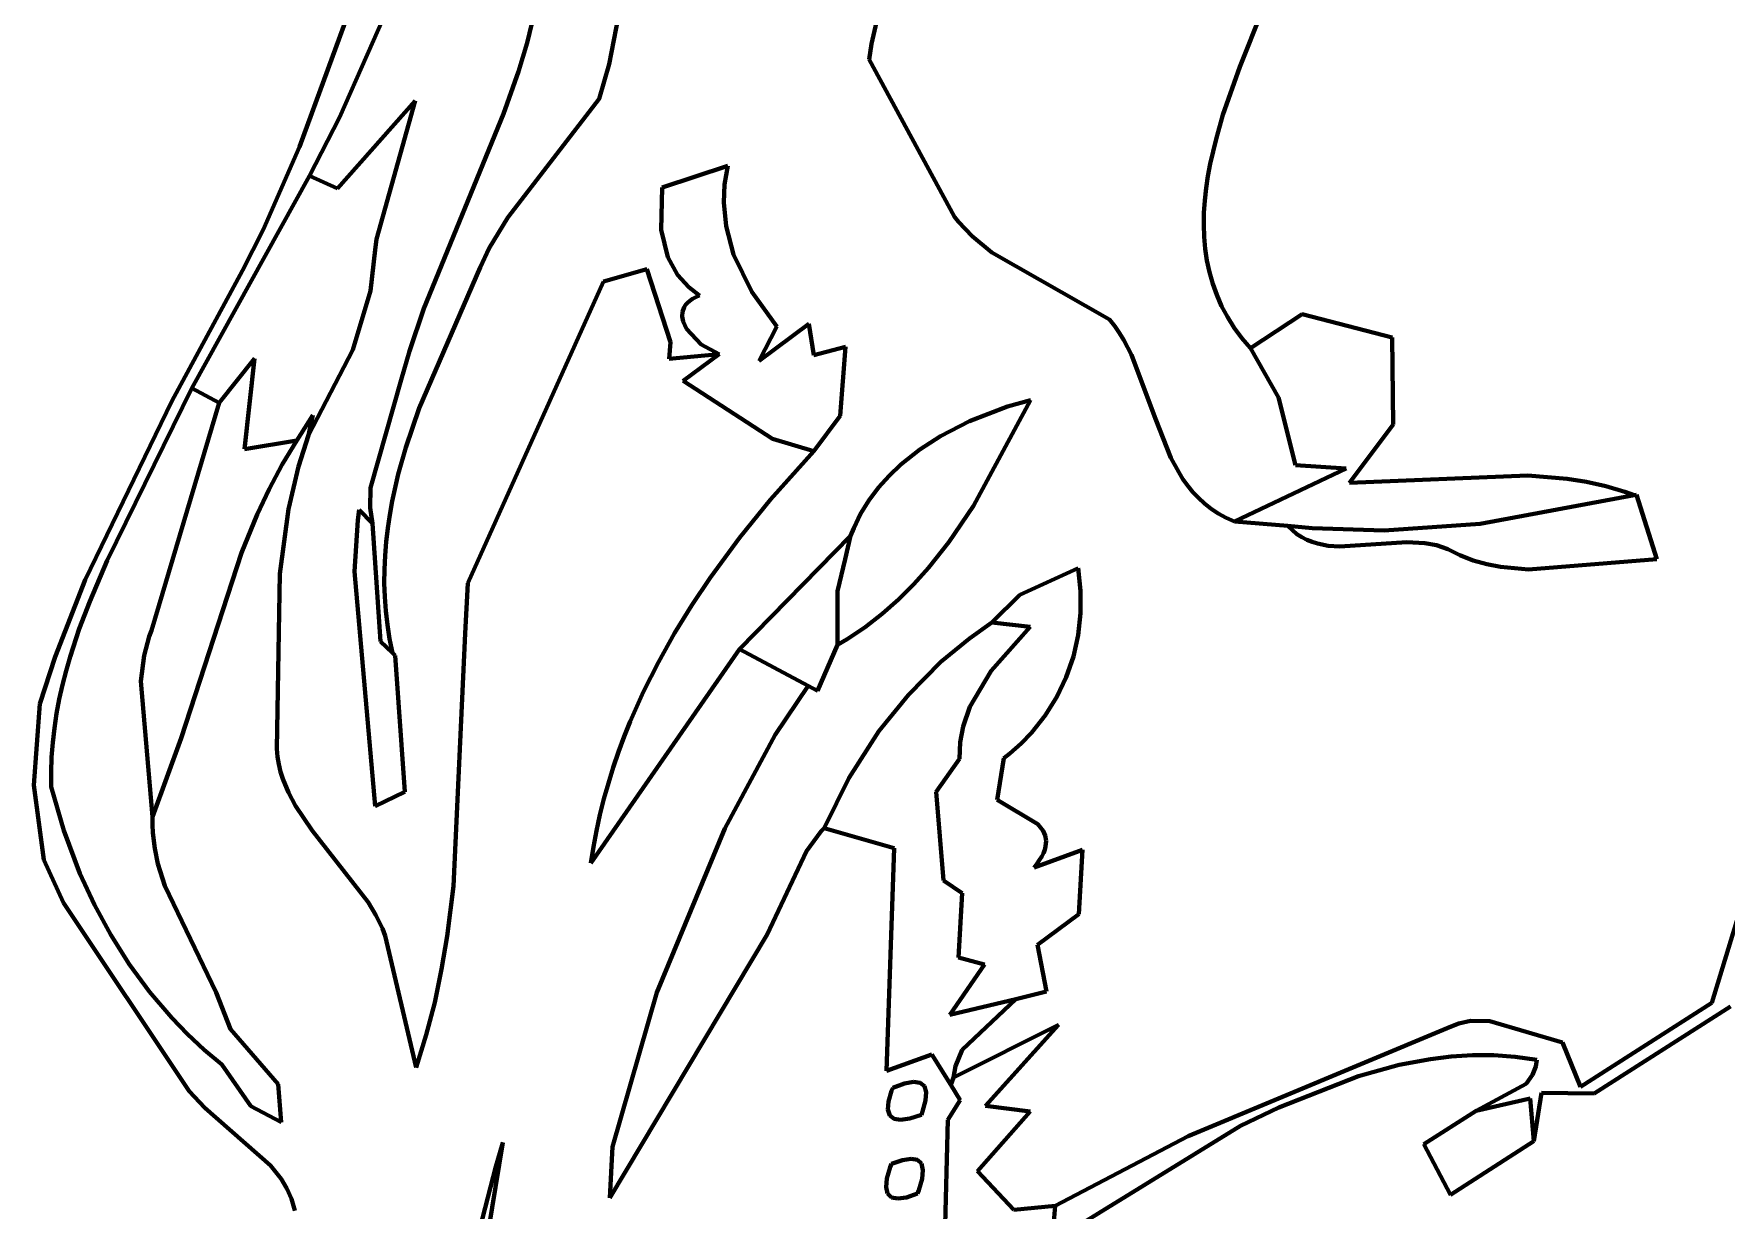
# Model space of a CAD drawing. Header units: millimetres. Extents: x 0 to 8.3, y 0 to 12.4.
# Drawn here: x 3.782 to 5.048, y 9.949 to 10.828 of the extents above; entities that cross this region are included whole.
import ezdxf

# ---------------------------------------------------------------- set-up
doc = ezdxf.new("R2010")
doc.units = ezdxf.units.MM
for name, color, linetype, lineweight in [('color#131313ff', 7, 'CONTINUOUS', 100), ('color#7c7c7cff', 7, 'CONTINUOUS', 100), ('color#c5c5c5ff', 7, 'CONTINUOUS', 100), ('color#ffffffff', 7, 'CONTINUOUS', 100)]:
    doc.layers.add(name, color=color, linetype=linetype, lineweight=lineweight)

msp = doc.modelspace()

# ---------------------------------------------------------------- linework, layer by layer
at = {"layer": 'color#131313ff'}
for p, q in [((4.1091, 10.9895), (4.0104, 10.7655)), ((3.9804, 10.7436), (4.0583, 10.9557)), ((4.2328, 10.9113), (4.2122, 10.8053)), ((4.1507, 10.8213), (4.1561, 10.843)), ((4.4082, 10.8205), (4.4136, 10.8434)), ((4.7006, 10.8454), (4.6837, 10.8033)), ((4.1442, 10.7998), (4.1507, 10.8213)), ((4.4067, 10.8088), (4.4082, 10.8205)), ((4.133, 10.7682), (4.1442, 10.7998)), ((4.2122, 10.8053), (4.2046, 10.7795)), ((4.4704, 10.6913), (4.4067, 10.8088)), ((4.6837, 10.8033), (4.6712, 10.7675)), ((4.2046, 10.7795), (4.1363, 10.6907)), ((4.0104, 10.7655), (3.988, 10.7219)), ((4.0734, 10.6227), (4.133, 10.7682)), ((4.6712, 10.7675), (4.666, 10.7493)), ((4.666, 10.7493), (4.6617, 10.7309)), ((3.9534, 10.6815), (3.9804, 10.7436)), ((3.988, 10.7219), (3.8999, 10.5633)), ((4.66, 10.7217), (4.6586, 10.7126)), ((4.6617, 10.7309), (4.66, 10.7217)), ((4.6586, 10.7126), (4.6576, 10.7034)), ((4.6576, 10.7034), (4.657, 10.6943)), ((4.1363, 10.6907), (4.1224, 10.6679)), ((4.4735, 10.6875), (4.4704, 10.6913)), ((4.4835, 10.6769), (4.4735, 10.6875)), ((4.657, 10.6943), (4.6569, 10.6853)), ((4.6569, 10.6853), (4.6572, 10.6763)), ((3.9379, 10.6512), (3.9534, 10.6815)), ((4.4983, 10.6646), (4.4835, 10.6769)), ((4.6572, 10.6763), (4.6579, 10.6674)), ((4.1224, 10.6679), (4.1156, 10.6533)), ((4.5864, 10.6144), (4.4983, 10.6646)), ((4.6579, 10.6674), (4.6592, 10.6586)), ((4.6592, 10.6586), (4.6611, 10.6499)), ((3.885, 10.5534), (3.9379, 10.6512)), ((4.1156, 10.6533), (4.07, 10.5483)), ((4.2078, 10.6428), (4.2404, 10.6522)), ((4.2404, 10.6522), (4.2579, 10.5975)), ((4.6611, 10.6499), (4.6635, 10.6413)), ((4.1065, 10.4174), (4.2078, 10.6428)), ((4.6635, 10.6413), (4.6665, 10.6329)), ((4.6665, 10.6329), (4.6702, 10.6245)), ((4.0627, 10.5909), (4.0734, 10.6227)), ((4.6702, 10.6245), (4.6745, 10.6164)), ((4.5903, 10.6095), (4.5864, 10.6144)), ((4.5938, 10.6044), (4.5903, 10.6095)), ((4.6745, 10.6164), (4.6795, 10.6084)), ((4.6795, 10.6084), (4.6853, 10.6006)), ((4.2579, 10.5975), (4.2571, 10.5852)), ((4.5971, 10.5991), (4.5938, 10.6044)), ((4.6028, 10.588), (4.5971, 10.5991)), ((4.6853, 10.6006), (4.6918, 10.593)), ((4.0566, 10.5693), (4.0627, 10.5909)), ((4.2571, 10.5852), (4.2944, 10.5887)), ((4.2944, 10.5887), (4.2674, 10.5687)), ((4.6207, 10.5403), (4.6028, 10.588)), ((4.6918, 10.593), (4.7127, 10.5563)), ((4.0335, 10.4887), (4.0566, 10.5693)), ((3.8999, 10.5633), (3.8367, 10.4343)), ((4.2674, 10.5687), (4.3342, 10.5254)), ((3.8202, 10.4199), (3.885, 10.5534)), ((4.07, 10.5483), (4.06, 10.5187)), ((4.7127, 10.5563), (4.7254, 10.5055)), ((3.9785, 10.524), (3.9905, 10.5429)), ((3.9905, 10.5429), (3.9873, 10.5281)), ((4.6323, 10.5111), (4.6207, 10.5403)), ((3.9676, 10.506), (3.9785, 10.524)), ((3.9873, 10.5281), (3.9798, 10.5046)), ((4.06, 10.5187), (4.0544, 10.4988)), ((4.3342, 10.5254), (4.3652, 10.5161)), ((3.9578, 10.4876), (3.9676, 10.506)), ((4.3652, 10.5161), (4.3327, 10.4799)), ((4.6381, 10.5003), (4.6323, 10.5111)), ((3.9798, 10.5046), (3.9723, 10.4728)), ((4.0544, 10.4988), (4.0499, 10.4787)), ((4.6413, 10.4951), (4.6381, 10.5003)), ((4.6448, 10.4902), (4.6413, 10.4951)), ((4.7633, 10.5032), (4.6798, 10.4634)), ((4.7254, 10.5055), (4.7633, 10.5032)), ((3.9489, 10.4688), (3.9578, 10.4876)), ((4.0334, 10.4736), (4.0335, 10.4887)), ((4.6487, 10.4855), (4.6448, 10.4902)), ((4.6528, 10.4811), (4.6487, 10.4855)), ((4.6574, 10.4769), (4.6528, 10.4811)), ((3.937, 10.44), (3.9489, 10.4688)), ((3.9723, 10.4728), (3.9657, 10.4243)), ((4.0351, 10.462), (4.0334, 10.4736)), ((4.048, 10.4686), (4.0465, 10.4584)), ((4.0499, 10.4787), (4.048, 10.4686)), ((4.3327, 10.4799), (4.3095, 10.4513)), ((4.6623, 10.473), (4.6574, 10.4769)), ((4.6677, 10.4695), (4.6623, 10.473)), ((4.6735, 10.4663), (4.6677, 10.4695)), ((4.0412, 10.3737), (4.0351, 10.462)), ((4.0465, 10.4584), (4.0453, 10.4482)), ((4.6798, 10.4634), (4.6735, 10.4663)), ((4.0453, 10.4482), (4.0445, 10.438)), ((4.3095, 10.4513), (4.2876, 10.4215)), ((3.8367, 10.4343), (3.8236, 10.4038)), ((3.8919, 10.3015), (3.937, 10.44)), ((4.0445, 10.438), (4.044, 10.4277)), ((3.7978, 10.3624), (3.8202, 10.4199)), ((3.9657, 10.4243), (3.9635, 10.2935)), ((4.044, 10.4277), (4.0439, 10.4174)), ((4.0439, 10.4174), (4.0443, 10.4071)), ((4.1045, 10.3798), (4.1065, 10.4174)), ((4.2876, 10.4215), (4.2739, 10.4009)), ((4.0443, 10.4071), (4.045, 10.3967)), ((3.8236, 10.4038), (3.8157, 10.3832)), ((4.045, 10.3967), (4.0462, 10.3863)), ((4.2739, 10.4009), (4.261, 10.3799)), ((3.8157, 10.3832), (3.8089, 10.3623)), ((4.0462, 10.3863), (4.0479, 10.3758)), ((4.0956, 10.1909), (4.1045, 10.3798)), ((4.261, 10.3799), (4.249, 10.3584)), ((4.05, 10.3653), (4.0412, 10.3737)), ((4.0479, 10.3758), (4.05, 10.3653)), ((4.1984, 10.208), (4.3096, 10.3681)), ((4.3096, 10.3681), (4.3609, 10.3406)), ((3.7863, 10.3271), (3.7978, 10.3624)), ((3.8089, 10.3623), (3.8059, 10.3518)), ((4.249, 10.3584), (4.2379, 10.3365)), ((3.8059, 10.3518), (3.8032, 10.3413)), ((3.8008, 10.3306), (3.7988, 10.3199)), ((3.8032, 10.3413), (3.8008, 10.3306)), ((4.2379, 10.3365), (4.2279, 10.314)), ((4.3609, 10.3406), (4.3362, 10.3039)), ((3.7818, 10.2664), (3.7863, 10.3271)), ((3.7988, 10.3199), (3.7972, 10.3091)), ((3.7972, 10.3091), (3.7959, 10.2982)), ((4.2279, 10.314), (4.2234, 10.3027)), ((4.3362, 10.3039), (4.2985, 10.2339)), ((3.7959, 10.2982), (3.7951, 10.2872)), ((3.8705, 10.2428), (3.8919, 10.3015)), ((3.9635, 10.2935), (3.9641, 10.2876)), ((4.2191, 10.2912), (4.2151, 10.2796)), ((4.2234, 10.3027), (4.2191, 10.2912)), ((3.7951, 10.2872), (3.7947, 10.2761)), ((3.9641, 10.2876), (3.9651, 10.282)), ((3.9651, 10.282), (3.9664, 10.2764)), ((4.2151, 10.2796), (4.2115, 10.2679)), ((3.7892, 10.2105), (3.7818, 10.2664)), ((3.7947, 10.2761), (3.7948, 10.265)), ((3.9664, 10.2764), (3.9681, 10.2711)), ((3.9681, 10.2711), (3.9722, 10.2608)), ((4.2115, 10.2679), (4.2082, 10.2561)), ((3.7948, 10.265), (3.8042, 10.2324)), ((3.9722, 10.2608), (3.9774, 10.251)), ((4.2082, 10.2561), (4.2052, 10.2442)), ((3.8705, 10.2367), (3.8705, 10.2428)), ((3.9774, 10.251), (3.9899, 10.2325)), ((4.2052, 10.2442), (4.2026, 10.2322)), ((3.8042, 10.2324), (3.8163, 10.2004)), ((3.8708, 10.2307), (3.8705, 10.2367)), ((3.8722, 10.219), (3.8708, 10.2307)), ((3.9899, 10.2325), (4.0319, 10.1789)), ((4.2026, 10.2322), (4.2003, 10.2202)), ((4.2985, 10.2339), (4.2478, 10.1114)), ((4.3597, 10.2171), (4.3707, 10.2321)), ((4.3707, 10.2321), (4.373, 10.2343)), ((4.373, 10.2343), (4.4254, 10.2192)), ((3.8746, 10.2076), (3.8722, 10.219)), ((4.2003, 10.2202), (4.1984, 10.208)), ((4.3303, 10.1547), (4.3597, 10.2171)), ((4.4254, 10.2192), (4.4196, 10.0528)), ((5.0368, 10.1036), (5.0714, 10.2172)), ((3.8041, 10.1784), (3.7892, 10.2105)), ((3.8798, 10.191), (3.8746, 10.2076)), ((3.8163, 10.2004), (3.8271, 10.177)), ((3.9181, 10.1114), (3.8798, 10.191)), ((4.0909, 10.1535), (4.0956, 10.1909)), ((3.898, 10.0376), (3.8041, 10.1784)), ((3.8271, 10.177), (3.8394, 10.1544)), ((4.0319, 10.1789), (4.0377, 10.1692)), ((4.0377, 10.1692), (4.0425, 10.1591)), ((3.8394, 10.1544), (3.8531, 10.1326)), ((4.0425, 10.1591), (4.0445, 10.1538)), ((4.0445, 10.1538), (4.0677, 10.0553)), ((4.0868, 10.1287), (4.0909, 10.1535)), ((4.2126, 9.9578), (4.3303, 10.1547)), ((3.8531, 10.1326), (3.8683, 10.1119)), ((4.0816, 10.104), (4.0868, 10.1287)), ((3.8683, 10.1119), (3.8849, 10.0924)), ((3.9288, 10.084), (3.9181, 10.1114)), ((4.0753, 10.0796), (4.0816, 10.104)), ((4.2478, 10.1114), (4.2147, 9.9961)), ((4.9387, 10.0409), (5.0368, 10.1036)), ((5.0509, 10.101), (4.9488, 10.0358)), ((3.8849, 10.0924), (3.8967, 10.0801)), ((4.842, 10.0859), (4.8477, 10.0882)), ((4.8477, 10.0882), (4.8563, 10.0902)), ((4.8563, 10.0902), (4.8707, 10.0899)), ((4.8707, 10.0899), (4.9251, 10.0739)), ((3.8967, 10.0801), (3.9092, 10.0685)), ((3.9646, 10.0429), (3.9288, 10.084)), ((4.0716, 10.0674), (4.0753, 10.0796)), ((4.6451, 10.0039), (4.842, 10.0859)), ((3.9092, 10.0685), (3.9223, 10.0576)), ((4.0677, 10.0553), (4.0716, 10.0674)), ((4.4196, 10.0528), (4.4534, 10.0649)), ((4.4534, 10.0649), (4.4677, 10.0423)), ((4.842, 10.0635), (4.8264, 10.0616)), ((4.8578, 10.0645), (4.842, 10.0635)), ((4.8737, 10.0644), (4.8578, 10.0645)), ((4.8897, 10.0632), (4.8737, 10.0644)), ((4.9059, 10.0609), (4.8897, 10.0632)), ((4.9251, 10.0739), (4.9387, 10.0409)), ((3.9223, 10.0576), (3.9441, 10.0263)), ((4.8031, 10.0572), (4.7725, 10.0487)), ((4.8264, 10.0616), (4.8031, 10.0572)), ((4.9028, 10.0497), (4.9051, 10.056)), ((4.9051, 10.056), (4.9059, 10.0609)), ((3.9097, 10.0252), (3.898, 10.0376)), ((3.9668, 10.0144), (3.9646, 10.0429)), ((4.4234, 10.0379), (4.4211, 10.0299)), ((4.4242, 10.0402), (4.4234, 10.0379)), ((4.4329, 10.0433), (4.4242, 10.0402)), ((4.4397, 10.0445), (4.4329, 10.0433)), ((4.4448, 10.0439), (4.4397, 10.0445)), ((4.4479, 10.0413), (4.4448, 10.0439)), ((4.4493, 10.0368), (4.4479, 10.0413)), ((4.4677, 10.0423), (4.4746, 10.0309)), ((4.7725, 10.0487), (4.7131, 10.0254)), ((4.8607, 10.0228), (4.8979, 10.043)), ((4.8979, 10.043), (4.9028, 10.0497)), ((3.9589, 9.982), (3.9097, 10.0252)), ((3.9441, 10.0263), (3.9668, 10.0144)), ((4.4211, 10.0299), (4.4206, 10.0238)), ((4.4464, 10.0223), (4.4488, 10.0305)), ((4.4488, 10.0305), (4.4493, 10.0368)), ((4.4746, 10.0309), (4.4653, 10.0162)), ((4.7131, 10.0254), (4.6843, 10.0117)), ((4.901, 10.0321), (4.8607, 10.0228)), ((4.9038, 10.0003), (4.901, 10.0321)), ((4.9095, 10.0364), (4.9038, 10.0003)), ((4.9488, 10.0358), (4.9095, 10.0364)), ((4.4206, 10.0238), (4.422, 10.0194)), ((4.422, 10.0194), (4.4252, 10.0169)), ((4.4252, 10.0169), (4.4301, 10.0161)), ((4.4301, 10.0161), (4.4369, 10.0171)), ((4.4369, 10.0171), (4.4456, 10.0199)), ((4.4456, 10.0199), (4.4464, 10.0223)), ((4.4653, 10.0162), (4.4632, 9.928)), ((4.6843, 10.0117), (4.5434, 9.9249)), ((4.5456, 9.9519), (4.6451, 10.0039)), ((4.1082, 9.8498), (4.1325, 9.9991)), ((4.1325, 9.9991), (4.1274, 9.9812)), ((4.2147, 9.9961), (4.2126, 9.9578)), ((4.4381, 9.9871), (4.4316, 9.9861)), ((4.4428, 9.9862), (4.4381, 9.9871)), ((3.9667, 9.9721), (3.9589, 9.982)), ((4.1274, 9.9812), (4.1133, 9.9271)), ((4.4224, 9.9808), (4.4199, 9.9723)), ((4.4233, 9.9832), (4.4224, 9.9808)), ((4.4316, 9.9861), (4.4233, 9.9832)), ((4.4457, 9.9834), (4.4428, 9.9862)), ((4.4468, 9.9786), (4.4457, 9.9834)), ((4.4462, 9.972), (4.4468, 9.9786)), ((3.971, 9.9648), (3.9667, 9.9721)), ((3.9745, 9.957), (3.971, 9.9648)), ((4.4199, 9.9723), (4.4192, 9.9658)), ((4.4192, 9.9658), (4.4203, 9.9611)), ((4.4428, 9.9611), (4.4437, 9.9635)), ((4.4437, 9.9635), (4.4462, 9.972)), ((3.977, 9.9485), (3.9745, 9.957)), ((4.4203, 9.9611), (4.4232, 9.9582)), ((4.4232, 9.9582), (4.4279, 9.9573)), ((4.4279, 9.9573), (4.4345, 9.9582)), ((4.4345, 9.9582), (4.4428, 9.9611)), ((4.5434, 9.9249), (4.5456, 9.9519))]:
    msp.add_line(p, q, dxfattribs=at)
at = {"layer": 'color#7c7c7cff'}
for p, q in [((4.6918, 10.593), (4.7304, 10.6184)), ((4.7304, 10.6184), (4.7977, 10.6011)), ((4.7977, 10.6011), (4.7984, 10.5361)), ((3.9204, 10.5523), (3.9468, 10.5854)), ((3.9468, 10.5854), (3.9393, 10.5176)), ((4.7127, 10.5563), (4.6918, 10.593)), ((3.8698, 10.3821), (3.9204, 10.5523)), ((4.7254, 10.5055), (4.7127, 10.5563)), ((4.7984, 10.5361), (4.7659, 10.4923)), ((3.9393, 10.5176), (3.9785, 10.524)), ((3.9785, 10.524), (3.9676, 10.506)), ((3.9676, 10.506), (3.9578, 10.4876)), ((4.6798, 10.4634), (4.7633, 10.5032)), ((4.7633, 10.5032), (4.7254, 10.5055)), ((4.7659, 10.4923), (4.8993, 10.4978)), ((4.8993, 10.4978), (4.9286, 10.4954)), ((4.9286, 10.4954), (4.9431, 10.4931)), ((3.9578, 10.4876), (3.9489, 10.4688)), ((4.9788, 10.4831), (4.8636, 10.4617)), ((4.9431, 10.4931), (4.9575, 10.4899)), ((4.9575, 10.4899), (4.9717, 10.4857)), ((4.9717, 10.4857), (4.9788, 10.4831)), ((3.9489, 10.4688), (3.937, 10.44)), ((4.0241, 10.4644), (4.025, 10.4721)), ((4.025, 10.4721), (4.0351, 10.462)), ((4.0217, 10.4262), (4.0241, 10.4644)), ((4.0351, 10.462), (4.0412, 10.3737)), ((4.7197, 10.4602), (4.6798, 10.4634)), ((4.7378, 10.4585), (4.7197, 10.4602)), ((4.7918, 10.4568), (4.7378, 10.4585)), ((4.8636, 10.4617), (4.7918, 10.4568)), ((4.3096, 10.3681), (4.3927, 10.4528)), ((4.3927, 10.4528), (4.3887, 10.4354)), ((3.937, 10.44), (3.8919, 10.3015)), ((4.3887, 10.4354), (4.3829, 10.4115)), ((4.0372, 10.2507), (4.0217, 10.4262)), ((4.3829, 10.4115), (4.3829, 10.3714)), ((3.8681, 10.3774), (3.8698, 10.3821)), ((4.4815, 10.3761), (4.4983, 10.3879)), ((4.527, 10.3848), (4.4979, 10.3519)), ((4.4983, 10.3879), (4.527, 10.3848)), ((3.8644, 10.3632), (3.8681, 10.3774)), ((4.0412, 10.3737), (4.05, 10.3653)), ((4.3609, 10.3406), (4.3096, 10.3681)), ((4.3829, 10.3714), (4.3679, 10.3369)), ((4.4603, 10.3585), (4.4815, 10.3761)), ((3.8619, 10.3441), (3.8644, 10.3632)), ((4.05, 10.3653), (4.052, 10.3634)), ((4.052, 10.3634), (4.0594, 10.2615)), ((4.4359, 10.3339), (4.4603, 10.3585)), ((3.8705, 10.2428), (3.8619, 10.3441)), ((4.4979, 10.3519), (4.4818, 10.325)), ((4.3679, 10.3369), (4.3609, 10.3406)), ((4.4139, 10.3067), (4.4359, 10.3339)), ((4.4818, 10.325), (4.4768, 10.3102)), ((4.3913, 10.2715), (4.4139, 10.3067)), ((4.4768, 10.3102), (4.4746, 10.2985)), ((3.8919, 10.3015), (3.8705, 10.2428)), ((4.4746, 10.2985), (4.4742, 10.2861)), ((4.4742, 10.2861), (4.4567, 10.2614)), ((4.373, 10.2343), (4.3913, 10.2715)), ((4.0594, 10.2615), (4.0372, 10.2507)), ((4.4567, 10.2614), (4.4621, 10.1952)), ((4.4254, 10.2192), (4.373, 10.2343)), ((4.4196, 10.0528), (4.4254, 10.2192)), ((4.4621, 10.1952), (4.4761, 10.1856)), ((4.4761, 10.1856), (4.4733, 10.1376)), ((4.4929, 10.1324), (4.4668, 10.0946)), ((4.4733, 10.1376), (4.4929, 10.1324)), ((4.4668, 10.0946), (4.5163, 10.1063)), ((4.5163, 10.1063), (4.4762, 10.0686)), ((4.4534, 10.0649), (4.4196, 10.0528)), ((4.4677, 10.0423), (4.4534, 10.0649)), ((4.4762, 10.0686), (4.4712, 10.0563)), ((4.4712, 10.0563), (4.4697, 10.0479)), ((4.4697, 10.0479), (4.4677, 10.0423)), ((4.4316, 9.9861), (4.4381, 9.9871)), ((4.4381, 9.9871), (4.4428, 9.9862)), ((4.4199, 9.9723), (4.4224, 9.9808)), ((4.4224, 9.9808), (4.4233, 9.9832)), ((4.4233, 9.9832), (4.4316, 9.9861)), ((4.4428, 9.9862), (4.4457, 9.9834)), ((4.4457, 9.9834), (4.4468, 9.9786)), ((4.4468, 9.9786), (4.4462, 9.972)), ((4.4192, 9.9658), (4.4199, 9.9723)), ((4.4203, 9.9611), (4.4192, 9.9658)), ((4.4437, 9.9635), (4.4428, 9.9611)), ((4.4462, 9.972), (4.4437, 9.9635)), ((4.4232, 9.9582), (4.4203, 9.9611)), ((4.4279, 9.9573), (4.4232, 9.9582)), ((4.4345, 9.9582), (4.4279, 9.9573)), ((4.4428, 9.9611), (4.4345, 9.9582))]:
    msp.add_line(p, q, dxfattribs=at)
at = {"layer": 'color#c5c5c5ff'}
for p, q in [((4.0089, 10.7124), (4.067, 10.7781)), ((4.067, 10.7781), (4.038, 10.6745)), ((3.8999, 10.5633), (3.988, 10.7219)), ((3.988, 10.7219), (4.0089, 10.7124)), ((4.2518, 10.7133), (4.3009, 10.7294)), ((4.3009, 10.7294), (4.2984, 10.7155)), ((4.251, 10.6816), (4.2518, 10.7133)), ((4.2984, 10.7155), (4.2978, 10.7019)), ((4.2978, 10.7019), (4.2995, 10.6843)), ((4.2995, 10.6843), (4.3052, 10.6632)), ((4.038, 10.6745), (4.0371, 10.6666)), ((4.256, 10.661), (4.251, 10.6816)), ((4.0371, 10.6666), (4.0335, 10.6359)), ((4.2633, 10.6479), (4.256, 10.661)), ((4.3052, 10.6632), (4.3188, 10.6352)), ((4.2718, 10.6386), (4.2633, 10.6479)), ((4.0335, 10.6359), (4.0203, 10.5919)), ((4.2798, 10.6324), (4.2718, 10.6386)), ((4.277, 10.6312), (4.2798, 10.6324)), ((4.3188, 10.6352), (4.3374, 10.6094)), ((4.2666, 10.6167), (4.2669, 10.6203)), ((4.2669, 10.6203), (4.2682, 10.6238)), ((4.2682, 10.6238), (4.2693, 10.6254)), ((4.2693, 10.6254), (4.2707, 10.627)), ((4.2707, 10.627), (4.2724, 10.6285)), ((4.2724, 10.6285), (4.2745, 10.6299)), ((4.2745, 10.6299), (4.277, 10.6312)), ((4.2674, 10.613), (4.2666, 10.6167)), ((4.27, 10.6075), (4.2674, 10.613)), ((4.281, 10.5959), (4.27, 10.6075)), ((4.3243, 10.5836), (4.3614, 10.6113)), ((4.3374, 10.6094), (4.3243, 10.5836)), ((4.3614, 10.6113), (4.3652, 10.5879)), ((4.2944, 10.5887), (4.281, 10.5959)), ((3.9468, 10.5854), (3.9204, 10.5523)), ((3.9393, 10.5176), (3.9468, 10.5854)), ((4.0203, 10.5919), (3.9873, 10.5281)), ((4.2674, 10.5687), (4.2944, 10.5887)), ((4.3652, 10.5879), (4.389, 10.5941)), ((4.389, 10.5941), (4.3849, 10.5426)), ((3.9204, 10.5523), (3.8999, 10.5633)), ((4.3342, 10.5254), (4.2674, 10.5687)), ((4.4817, 10.5385), (4.5101, 10.5494)), ((4.5273, 10.5542), (4.4846, 10.4752)), ((4.5101, 10.5494), (4.5273, 10.5542)), ((3.9905, 10.5429), (3.9785, 10.524)), ((3.9873, 10.5281), (3.9905, 10.5429)), ((4.3849, 10.5426), (4.3652, 10.5161)), ((4.4599, 10.5273), (4.4817, 10.5385)), ((3.9785, 10.524), (3.9393, 10.5176)), ((4.3652, 10.5161), (4.3342, 10.5254)), ((4.4445, 10.5173), (4.4599, 10.5273)), ((4.4215, 10.4977), (4.4302, 10.506)), ((4.4302, 10.506), (4.4445, 10.5173)), ((4.4136, 10.4888), (4.4215, 10.4977)), ((4.4064, 10.4793), (4.4136, 10.4888)), ((4.8636, 10.4617), (4.9788, 10.4831)), ((4.9788, 10.4831), (4.9806, 10.4835)), ((4.9806, 10.4835), (4.9958, 10.4354)), ((4.395, 10.4584), (4.4002, 10.4692)), ((4.4002, 10.4692), (4.4064, 10.4793)), ((4.4846, 10.4752), (4.4661, 10.448)), ((4.3927, 10.4528), (4.395, 10.4584)), ((4.7231, 10.4569), (4.7197, 10.4602)), ((4.7197, 10.4602), (4.7378, 10.4585)), ((4.7265, 10.4541), (4.7231, 10.4569)), ((4.7378, 10.4585), (4.7918, 10.4568)), ((4.7918, 10.4568), (4.8636, 10.4617)), ((4.3887, 10.4354), (4.3927, 10.4528)), ((4.4661, 10.448), (4.4509, 10.4288)), ((4.7302, 10.4518), (4.7265, 10.4541)), ((4.7339, 10.4498), (4.7302, 10.4518)), ((4.7378, 10.4482), (4.7339, 10.4498)), ((4.7418, 10.447), (4.7378, 10.4482)), ((4.75, 10.4454), (4.7418, 10.447)), ((4.7586, 10.4448), (4.75, 10.4454)), ((4.8088, 10.4481), (4.7586, 10.4448)), ((4.8222, 10.4474), (4.8088, 10.4481)), ((4.8309, 10.4457), (4.8222, 10.4474)), ((4.8351, 10.4444), (4.8309, 10.4457)), ((4.8393, 10.4428), (4.8351, 10.4444)), ((4.8433, 10.4407), (4.8393, 10.4428)), ((4.3829, 10.4115), (4.3887, 10.4354)), ((4.8483, 10.4383), (4.8433, 10.4407)), ((4.8583, 10.4344), (4.8483, 10.4383)), ((4.8685, 10.4315), (4.8583, 10.4344)), ((4.8789, 10.4295), (4.8685, 10.4315)), ((4.9958, 10.4354), (4.8998, 10.4277)), ((4.4509, 10.4288), (4.44, 10.4167)), ((4.5192, 10.4086), (4.5629, 10.4285)), ((4.5629, 10.4285), (4.5647, 10.4117)), ((4.8998, 10.4277), (4.8789, 10.4295)), ((4.3829, 10.3714), (4.3829, 10.4115)), ((4.4285, 10.4052), (4.4164, 10.3945)), ((4.44, 10.4167), (4.4285, 10.4052)), ((4.4983, 10.3879), (4.5192, 10.4086)), ((4.5647, 10.4117), (4.5647, 10.395)), ((4.4164, 10.3945), (4.4035, 10.3845)), ((4.5647, 10.395), (4.5629, 10.3786)), ((4.4035, 10.3845), (4.39, 10.3755)), ((4.4979, 10.3519), (4.527, 10.3848)), ((4.527, 10.3848), (4.4983, 10.3879)), ((4.39, 10.3755), (4.3829, 10.3714)), ((4.5629, 10.3786), (4.5593, 10.3626)), ((4.5593, 10.3626), (4.554, 10.3471)), ((4.4818, 10.325), (4.4979, 10.3519)), ((4.554, 10.3471), (4.547, 10.3323)), ((4.547, 10.3323), (4.5383, 10.3184)), ((4.4768, 10.3102), (4.4818, 10.325)), ((4.5383, 10.3184), (4.528, 10.3055)), ((4.4746, 10.2985), (4.4768, 10.3102)), ((4.528, 10.3055), (4.5203, 10.2975)), ((4.4742, 10.2861), (4.4746, 10.2985)), ((4.5203, 10.2975), (4.5118, 10.29)), ((4.4567, 10.2614), (4.4742, 10.2861)), ((4.5073, 10.2865), (4.5022, 10.2553)), ((4.5118, 10.29), (4.5073, 10.2865)), ((4.4621, 10.1952), (4.4567, 10.2614)), ((4.5022, 10.2553), (4.5328, 10.2373)), ((4.5328, 10.2373), (4.5367, 10.2323)), ((4.5367, 10.2323), (4.5382, 10.2287)), ((4.5382, 10.2287), (4.5389, 10.2247)), ((4.5299, 10.2049), (4.5661, 10.218)), ((4.537, 10.2156), (4.5357, 10.2131)), ((4.5379, 10.218), (4.537, 10.2156)), ((4.5385, 10.2204), (4.5379, 10.218)), ((4.5389, 10.2247), (4.5385, 10.2204)), ((4.5661, 10.218), (4.5635, 10.17)), ((4.5322, 10.2077), (4.5299, 10.2049)), ((4.5341, 10.2105), (4.5322, 10.2077)), ((4.5357, 10.2131), (4.5341, 10.2105)), ((4.4761, 10.1856), (4.4621, 10.1952)), ((4.4733, 10.1376), (4.4761, 10.1856)), ((4.5635, 10.17), (4.5325, 10.1471)), ((4.5325, 10.1471), (4.5391, 10.1121)), ((4.4668, 10.0946), (4.4929, 10.1324)), ((4.4929, 10.1324), (4.4733, 10.1376)), ((4.5163, 10.1063), (4.4668, 10.0946)), ((4.5391, 10.1121), (4.5163, 10.1063)), ((4.4697, 10.0479), (4.5483, 10.0871)), ((4.5483, 10.0871), (4.4937, 10.0267)), ((4.4211, 10.0299), (4.4234, 10.0379)), ((4.4234, 10.0379), (4.4242, 10.0402)), ((4.4242, 10.0402), (4.4329, 10.0433)), ((4.4329, 10.0433), (4.4397, 10.0445)), ((4.4397, 10.0445), (4.4448, 10.0439)), ((4.4448, 10.0439), (4.4479, 10.0413)), ((4.4479, 10.0413), (4.4493, 10.0368)), ((4.4677, 10.0423), (4.4697, 10.0479)), ((4.4746, 10.0309), (4.4677, 10.0423)), ((4.4206, 10.0238), (4.4211, 10.0299)), ((4.4488, 10.0305), (4.4464, 10.0223)), ((4.4493, 10.0368), (4.4488, 10.0305)), ((4.4653, 10.0162), (4.4746, 10.0309)), ((4.4937, 10.0267), (4.527, 10.0225)), ((4.8607, 10.0228), (4.901, 10.0321)), ((4.901, 10.0321), (4.9038, 10.0003)), ((4.422, 10.0194), (4.4206, 10.0238)), ((4.4252, 10.0169), (4.422, 10.0194)), ((4.4301, 10.0161), (4.4252, 10.0169)), ((4.4369, 10.0171), (4.4301, 10.0161)), ((4.4456, 10.0199), (4.4369, 10.0171)), ((4.4464, 10.0223), (4.4456, 10.0199)), ((4.4632, 9.928), (4.4653, 10.0162)), ((4.527, 10.0225), (4.4876, 9.9779)), ((4.8215, 9.998), (4.8607, 10.0228)), ((4.9038, 10.0003), (4.8415, 9.9601)), ((4.8415, 9.9601), (4.8215, 9.998)), ((4.4876, 9.9779), (4.5149, 9.9488)), ((4.5149, 9.9488), (4.5456, 9.9519)), ((4.5456, 9.9519), (4.5434, 9.9249))]:
    msp.add_line(p, q, dxfattribs=at)
at = {"layer": 'color#ffffffff'}
for p, q in [((4.0104, 10.7655), (4.1091, 10.9895)), ((4.0583, 10.9557), (3.9804, 10.7436)), ((4.2122, 10.8053), (4.2328, 10.9113)), ((4.1561, 10.843), (4.1507, 10.8213)), ((4.4136, 10.8434), (4.4082, 10.8205)), ((4.6837, 10.8033), (4.7006, 10.8454)), ((4.1507, 10.8213), (4.1442, 10.7998)), ((4.4082, 10.8205), (4.4067, 10.8088)), ((4.1442, 10.7998), (4.133, 10.7682)), ((4.2046, 10.7795), (4.2122, 10.8053)), ((4.4067, 10.8088), (4.4704, 10.6913)), ((4.6712, 10.7675), (4.6837, 10.8033)), ((4.067, 10.7781), (4.0089, 10.7124)), ((4.038, 10.6745), (4.067, 10.7781)), ((4.1363, 10.6907), (4.2046, 10.7795)), ((3.988, 10.7219), (4.0104, 10.7655)), ((4.133, 10.7682), (4.0734, 10.6227)), ((4.666, 10.7493), (4.6712, 10.7675)), ((4.6617, 10.7309), (4.666, 10.7493)), ((3.9804, 10.7436), (3.9534, 10.6815)), ((4.0089, 10.7124), (3.988, 10.7219)), ((4.3009, 10.7294), (4.2518, 10.7133)), ((4.2984, 10.7155), (4.3009, 10.7294)), ((4.6586, 10.7126), (4.66, 10.7217)), ((4.66, 10.7217), (4.6617, 10.7309)), ((4.2518, 10.7133), (4.251, 10.6816)), ((4.2978, 10.7019), (4.2984, 10.7155)), ((4.6576, 10.7034), (4.6586, 10.7126)), ((4.2995, 10.6843), (4.2978, 10.7019)), ((4.657, 10.6943), (4.6576, 10.7034)), ((4.1224, 10.6679), (4.1363, 10.6907)), ((4.3052, 10.6632), (4.2995, 10.6843)), ((4.4704, 10.6913), (4.4735, 10.6875)), ((4.4735, 10.6875), (4.4835, 10.6769)), ((4.6569, 10.6853), (4.657, 10.6943)), ((4.6572, 10.6763), (4.6569, 10.6853)), ((3.9534, 10.6815), (3.9379, 10.6512)), ((4.0371, 10.6666), (4.038, 10.6745)), ((4.251, 10.6816), (4.256, 10.661)), ((4.4835, 10.6769), (4.4983, 10.6646)), ((4.6579, 10.6674), (4.6572, 10.6763)), ((4.0335, 10.6359), (4.0371, 10.6666)), ((4.1156, 10.6533), (4.1224, 10.6679)), ((4.256, 10.661), (4.2633, 10.6479)), ((4.3188, 10.6352), (4.3052, 10.6632)), ((4.4983, 10.6646), (4.5864, 10.6144)), ((4.6592, 10.6586), (4.6579, 10.6674)), ((4.6611, 10.6499), (4.6592, 10.6586)), ((3.9379, 10.6512), (3.885, 10.5534)), ((4.07, 10.5483), (4.1156, 10.6533)), ((4.2404, 10.6522), (4.2078, 10.6428)), ((4.2579, 10.5975), (4.2404, 10.6522)), ((4.2633, 10.6479), (4.2718, 10.6386)), ((4.6635, 10.6413), (4.6611, 10.6499)), ((4.0203, 10.5919), (4.0335, 10.6359)), ((4.2078, 10.6428), (4.1065, 10.4174)), ((4.2718, 10.6386), (4.2798, 10.6324)), ((4.2798, 10.6324), (4.277, 10.6312)), ((4.3374, 10.6094), (4.3188, 10.6352)), ((4.6665, 10.6329), (4.6635, 10.6413)), ((4.6702, 10.6245), (4.6665, 10.6329)), ((4.0734, 10.6227), (4.0627, 10.5909)), ((4.2669, 10.6203), (4.2666, 10.6167)), ((4.2682, 10.6238), (4.2669, 10.6203)), ((4.2693, 10.6254), (4.2682, 10.6238)), ((4.2707, 10.627), (4.2693, 10.6254)), ((4.2724, 10.6285), (4.2707, 10.627)), ((4.2745, 10.6299), (4.2724, 10.6285)), ((4.277, 10.6312), (4.2745, 10.6299)), ((4.6745, 10.6164), (4.6702, 10.6245)), ((4.2666, 10.6167), (4.2674, 10.613)), ((4.2674, 10.613), (4.27, 10.6075)), ((4.27, 10.6075), (4.281, 10.5959)), ((4.3614, 10.6113), (4.3243, 10.5836)), ((4.3243, 10.5836), (4.3374, 10.6094)), ((4.3652, 10.5879), (4.3614, 10.6113)), ((4.5864, 10.6144), (4.5903, 10.6095)), ((4.5903, 10.6095), (4.5938, 10.6044)), ((4.6795, 10.6084), (4.6745, 10.6164)), ((4.6853, 10.6006), (4.6795, 10.6084)), ((4.7304, 10.6184), (4.6918, 10.593)), ((4.7977, 10.6011), (4.7304, 10.6184)), ((4.2571, 10.5852), (4.2579, 10.5975)), ((4.281, 10.5959), (4.2944, 10.5887)), ((4.5938, 10.6044), (4.5971, 10.5991)), ((4.5971, 10.5991), (4.6028, 10.588)), ((4.6918, 10.593), (4.6853, 10.6006)), ((4.7984, 10.5361), (4.7977, 10.6011)), ((3.9873, 10.5281), (4.0203, 10.5919)), ((4.0627, 10.5909), (4.0566, 10.5693)), ((4.2944, 10.5887), (4.2571, 10.5852)), ((4.389, 10.5941), (4.3652, 10.5879)), ((4.3849, 10.5426), (4.389, 10.5941)), ((4.6028, 10.588), (4.6207, 10.5403)), ((4.0566, 10.5693), (4.0335, 10.4887)), ((3.8367, 10.4343), (3.8999, 10.5633)), ((3.8999, 10.5633), (3.9204, 10.5523)), ((3.885, 10.5534), (3.8202, 10.4199)), ((3.9204, 10.5523), (3.8698, 10.3821)), ((4.06, 10.5187), (4.07, 10.5483)), ((4.5101, 10.5494), (4.4817, 10.5385)), ((4.4846, 10.4752), (4.5273, 10.5542)), ((4.5273, 10.5542), (4.5101, 10.5494)), ((4.3652, 10.5161), (4.3849, 10.5426)), ((4.4817, 10.5385), (4.4599, 10.5273)), ((4.6207, 10.5403), (4.6323, 10.5111)), ((4.7659, 10.4923), (4.7984, 10.5361)), ((3.9798, 10.5046), (3.9873, 10.5281)), ((4.0544, 10.4988), (4.06, 10.5187)), ((4.4599, 10.5273), (4.4445, 10.5173)), ((4.3327, 10.4799), (4.3652, 10.5161)), ((4.4302, 10.506), (4.4215, 10.4977)), ((4.4445, 10.5173), (4.4302, 10.506)), ((4.6323, 10.5111), (4.6381, 10.5003)), ((3.9723, 10.4728), (3.9798, 10.5046)), ((4.0499, 10.4787), (4.0544, 10.4988)), ((4.4215, 10.4977), (4.4136, 10.4888)), ((4.6381, 10.5003), (4.6413, 10.4951)), ((4.6413, 10.4951), (4.6448, 10.4902)), ((4.8993, 10.4978), (4.7659, 10.4923)), ((4.9286, 10.4954), (4.8993, 10.4978)), ((4.9431, 10.4931), (4.9286, 10.4954)), ((4.0335, 10.4887), (4.0334, 10.4736)), ((4.4136, 10.4888), (4.4064, 10.4793)), ((4.6448, 10.4902), (4.6487, 10.4855)), ((4.6487, 10.4855), (4.6528, 10.4811)), ((4.6528, 10.4811), (4.6574, 10.4769)), ((4.9575, 10.4899), (4.9431, 10.4931)), ((4.9717, 10.4857), (4.9575, 10.4899)), ((4.9788, 10.4831), (4.9717, 10.4857)), ((4.9806, 10.4835), (4.9788, 10.4831)), ((4.9958, 10.4354), (4.9806, 10.4835)), ((3.9657, 10.4243), (3.9723, 10.4728)), ((4.025, 10.4721), (4.0241, 10.4644)), ((4.0351, 10.462), (4.025, 10.4721)), ((4.0334, 10.4736), (4.0351, 10.462)), ((4.0465, 10.4584), (4.048, 10.4686)), ((4.048, 10.4686), (4.0499, 10.4787)), ((4.3095, 10.4513), (4.3327, 10.4799)), ((4.4002, 10.4692), (4.395, 10.4584)), ((4.4064, 10.4793), (4.4002, 10.4692)), ((4.4661, 10.448), (4.4846, 10.4752)), ((4.6574, 10.4769), (4.6623, 10.473)), ((4.6623, 10.473), (4.6677, 10.4695)), ((4.6677, 10.4695), (4.6735, 10.4663)), ((4.0241, 10.4644), (4.0217, 10.4262)), ((4.0453, 10.4482), (4.0465, 10.4584)), ((4.395, 10.4584), (4.3927, 10.4528)), ((4.6735, 10.4663), (4.6798, 10.4634)), ((4.6798, 10.4634), (4.7197, 10.4602)), ((4.7197, 10.4602), (4.7231, 10.4569)), ((4.7231, 10.4569), (4.7265, 10.4541)), ((4.0445, 10.438), (4.0453, 10.4482)), ((4.2876, 10.4215), (4.3095, 10.4513)), ((4.3927, 10.4528), (4.3096, 10.3681)), ((4.4509, 10.4288), (4.4661, 10.448)), ((4.7265, 10.4541), (4.7302, 10.4518)), ((4.7302, 10.4518), (4.7339, 10.4498)), ((4.7339, 10.4498), (4.7378, 10.4482)), ((4.7378, 10.4482), (4.7418, 10.447)), ((4.7418, 10.447), (4.75, 10.4454)), ((4.75, 10.4454), (4.7586, 10.4448)), ((4.7586, 10.4448), (4.8088, 10.4481)), ((4.8088, 10.4481), (4.8222, 10.4474)), ((4.8222, 10.4474), (4.8309, 10.4457)), ((4.8309, 10.4457), (4.8351, 10.4444)), ((4.8351, 10.4444), (4.8393, 10.4428)), ((4.8393, 10.4428), (4.8433, 10.4407)), ((3.8236, 10.4038), (3.8367, 10.4343)), ((4.044, 10.4277), (4.0445, 10.438)), ((4.8433, 10.4407), (4.8483, 10.4383)), ((4.8483, 10.4383), (4.8583, 10.4344)), ((4.8583, 10.4344), (4.8685, 10.4315)), ((4.8685, 10.4315), (4.8789, 10.4295)), ((4.8998, 10.4277), (4.9958, 10.4354)), ((3.8202, 10.4199), (3.7978, 10.3624)), ((3.9635, 10.2935), (3.9657, 10.4243)), ((4.0217, 10.4262), (4.0372, 10.2507)), ((4.0439, 10.4174), (4.044, 10.4277)), ((4.0443, 10.4071), (4.0439, 10.4174)), ((4.1065, 10.4174), (4.1045, 10.3798)), ((4.2739, 10.4009), (4.2876, 10.4215)), ((4.44, 10.4167), (4.4509, 10.4288)), ((4.5629, 10.4285), (4.5192, 10.4086)), ((4.5647, 10.4117), (4.5629, 10.4285)), ((4.8789, 10.4295), (4.8998, 10.4277)), ((4.045, 10.3967), (4.0443, 10.4071)), ((4.4164, 10.3945), (4.4285, 10.4052)), ((4.4285, 10.4052), (4.44, 10.4167)), ((4.5192, 10.4086), (4.4983, 10.3879)), ((4.5647, 10.395), (4.5647, 10.4117)), ((3.8157, 10.3832), (3.8236, 10.4038)), ((4.0462, 10.3863), (4.045, 10.3967)), ((4.261, 10.3799), (4.2739, 10.4009)), ((4.4035, 10.3845), (4.4164, 10.3945)), ((4.5629, 10.3786), (4.5647, 10.395)), ((3.8089, 10.3623), (3.8157, 10.3832)), ((3.8698, 10.3821), (3.8681, 10.3774)), ((4.0479, 10.3758), (4.0462, 10.3863)), ((4.1045, 10.3798), (4.0956, 10.1909)), ((4.249, 10.3584), (4.261, 10.3799)), ((4.39, 10.3755), (4.4035, 10.3845)), ((4.4983, 10.3879), (4.4815, 10.3761)), ((3.8681, 10.3774), (3.8644, 10.3632)), ((4.05, 10.3653), (4.0479, 10.3758)), ((4.3096, 10.3681), (4.1984, 10.208)), ((4.3679, 10.3369), (4.3829, 10.3714)), ((4.3829, 10.3714), (4.39, 10.3755)), ((4.4815, 10.3761), (4.4603, 10.3585)), ((4.5593, 10.3626), (4.5629, 10.3786)), ((3.7978, 10.3624), (3.7863, 10.3271)), ((3.8059, 10.3518), (3.8089, 10.3623)), ((3.8644, 10.3632), (3.8619, 10.3441)), ((4.052, 10.3634), (4.05, 10.3653)), ((4.0594, 10.2615), (4.052, 10.3634)), ((4.2379, 10.3365), (4.249, 10.3584)), ((4.4603, 10.3585), (4.4359, 10.3339)), ((4.554, 10.3471), (4.5593, 10.3626)), ((3.8032, 10.3413), (3.8059, 10.3518)), ((3.8619, 10.3441), (3.8705, 10.2428)), ((4.547, 10.3323), (4.554, 10.3471)), ((3.7988, 10.3199), (3.8008, 10.3306)), ((3.8008, 10.3306), (3.8032, 10.3413)), ((4.2279, 10.314), (4.2379, 10.3365)), ((4.3362, 10.3039), (4.3609, 10.3406)), ((4.3609, 10.3406), (4.3679, 10.3369)), ((4.4359, 10.3339), (4.4139, 10.3067)), ((4.5383, 10.3184), (4.547, 10.3323)), ((3.7863, 10.3271), (3.7818, 10.2664)), ((3.7972, 10.3091), (3.7988, 10.3199)), ((4.528, 10.3055), (4.5383, 10.3184)), ((3.7959, 10.2982), (3.7972, 10.3091)), ((4.2234, 10.3027), (4.2279, 10.314)), ((4.2985, 10.2339), (4.3362, 10.3039)), ((4.4139, 10.3067), (4.3913, 10.2715)), ((4.5203, 10.2975), (4.528, 10.3055)), ((3.7951, 10.2872), (3.7959, 10.2982)), ((3.9641, 10.2876), (3.9635, 10.2935)), ((4.2151, 10.2796), (4.2191, 10.2912)), ((4.2191, 10.2912), (4.2234, 10.3027)), ((4.5118, 10.29), (4.5203, 10.2975)), ((3.7947, 10.2761), (3.7951, 10.2872)), ((3.9651, 10.282), (3.9641, 10.2876)), ((3.9664, 10.2764), (3.9651, 10.282)), ((4.2115, 10.2679), (4.2151, 10.2796)), ((4.5022, 10.2553), (4.5073, 10.2865)), ((4.5073, 10.2865), (4.5118, 10.29)), ((3.7818, 10.2664), (3.7892, 10.2105)), ((3.7948, 10.265), (3.7947, 10.2761)), ((3.9681, 10.2711), (3.9664, 10.2764)), ((3.9722, 10.2608), (3.9681, 10.2711)), ((4.2082, 10.2561), (4.2115, 10.2679)), ((4.3913, 10.2715), (4.373, 10.2343)), ((3.8042, 10.2324), (3.7948, 10.265)), ((3.9774, 10.251), (3.9722, 10.2608)), ((4.0372, 10.2507), (4.0594, 10.2615)), ((4.2052, 10.2442), (4.2082, 10.2561)), ((4.5328, 10.2373), (4.5022, 10.2553)), ((3.8705, 10.2428), (3.8705, 10.2367)), ((3.9899, 10.2325), (3.9774, 10.251)), ((4.2026, 10.2322), (4.2052, 10.2442)), ((3.8163, 10.2004), (3.8042, 10.2324)), ((3.8705, 10.2367), (3.8708, 10.2307)), ((3.8708, 10.2307), (3.8722, 10.219)), ((4.0319, 10.1789), (3.9899, 10.2325)), ((4.2003, 10.2202), (4.2026, 10.2322)), ((4.2478, 10.1114), (4.2985, 10.2339)), ((4.3707, 10.2321), (4.3597, 10.2171)), ((4.373, 10.2343), (4.3707, 10.2321)), ((4.5367, 10.2323), (4.5328, 10.2373)), ((4.5382, 10.2287), (4.5367, 10.2323)), ((4.5389, 10.2247), (4.5382, 10.2287)), ((3.8722, 10.219), (3.8746, 10.2076)), ((4.1984, 10.208), (4.2003, 10.2202)), ((4.3597, 10.2171), (4.3303, 10.1547)), ((4.5661, 10.218), (4.5299, 10.2049)), ((4.5357, 10.2131), (4.537, 10.2156)), ((4.537, 10.2156), (4.5379, 10.218)), ((4.5379, 10.218), (4.5385, 10.2204)), ((4.5385, 10.2204), (4.5389, 10.2247)), ((4.5635, 10.17), (4.5661, 10.218)), ((5.0714, 10.2172), (5.0368, 10.1036)), ((3.7892, 10.2105), (3.8041, 10.1784)), ((3.8746, 10.2076), (3.8798, 10.191)), ((4.5299, 10.2049), (4.5322, 10.2077)), ((4.5322, 10.2077), (4.5341, 10.2105)), ((4.5341, 10.2105), (4.5357, 10.2131)), ((3.8271, 10.177), (3.8163, 10.2004)), ((3.8798, 10.191), (3.9181, 10.1114)), ((4.0956, 10.1909), (4.0909, 10.1535)), ((3.8041, 10.1784), (3.898, 10.0376)), ((3.8394, 10.1544), (3.8271, 10.177)), ((4.0377, 10.1692), (4.0319, 10.1789)), ((4.0425, 10.1591), (4.0377, 10.1692)), ((4.5325, 10.1471), (4.5635, 10.17)), ((3.8531, 10.1326), (3.8394, 10.1544)), ((4.0445, 10.1538), (4.0425, 10.1591)), ((4.0677, 10.0553), (4.0445, 10.1538)), ((4.0909, 10.1535), (4.0868, 10.1287)), ((4.3303, 10.1547), (4.2126, 9.9578)), ((4.5391, 10.1121), (4.5325, 10.1471)), ((3.8683, 10.1119), (3.8531, 10.1326)), ((4.0868, 10.1287), (4.0816, 10.104)), ((3.8849, 10.0924), (3.8683, 10.1119)), ((3.9181, 10.1114), (3.9288, 10.084)), ((4.0816, 10.104), (4.0753, 10.0796)), ((4.2147, 9.9961), (4.2478, 10.1114)), ((4.4762, 10.0686), (4.5163, 10.1063)), ((4.5163, 10.1063), (4.5391, 10.1121)), ((5.0368, 10.1036), (4.9387, 10.0409)), ((4.9488, 10.0358), (5.0509, 10.101)), ((3.8967, 10.0801), (3.8849, 10.0924)), ((4.8477, 10.0882), (4.842, 10.0859)), ((4.8563, 10.0902), (4.8477, 10.0882)), ((4.8707, 10.0899), (4.8563, 10.0902)), ((4.9251, 10.0739), (4.8707, 10.0899)), ((3.9092, 10.0685), (3.8967, 10.0801)), ((3.9288, 10.084), (3.9646, 10.0429)), ((4.0753, 10.0796), (4.0716, 10.0674)), ((4.5483, 10.0871), (4.4697, 10.0479)), ((4.4937, 10.0267), (4.5483, 10.0871)), ((4.842, 10.0859), (4.6451, 10.0039)), ((3.9223, 10.0576), (3.9092, 10.0685)), ((4.0716, 10.0674), (4.0677, 10.0553)), ((4.4712, 10.0563), (4.4762, 10.0686)), ((4.8264, 10.0616), (4.842, 10.0635)), ((4.842, 10.0635), (4.8578, 10.0645)), ((4.8578, 10.0645), (4.8737, 10.0644)), ((4.8737, 10.0644), (4.8897, 10.0632)), ((4.8897, 10.0632), (4.9059, 10.0609)), ((4.9387, 10.0409), (4.9251, 10.0739)), ((3.9441, 10.0263), (3.9223, 10.0576)), ((4.4697, 10.0479), (4.4712, 10.0563)), ((4.7725, 10.0487), (4.8031, 10.0572)), ((4.8031, 10.0572), (4.8264, 10.0616)), ((4.9051, 10.056), (4.9028, 10.0497)), ((4.9059, 10.0609), (4.9051, 10.056)), ((3.898, 10.0376), (3.9097, 10.0252)), ((3.9646, 10.0429), (3.9668, 10.0144)), ((4.7131, 10.0254), (4.7725, 10.0487)), ((4.8979, 10.043), (4.8607, 10.0228)), ((4.9028, 10.0497), (4.8979, 10.043)), ((3.9097, 10.0252), (3.9589, 9.982)), ((3.9668, 10.0144), (3.9441, 10.0263)), ((4.527, 10.0225), (4.4937, 10.0267)), ((4.6843, 10.0117), (4.7131, 10.0254)), ((4.9038, 10.0003), (4.9095, 10.0364)), ((4.9095, 10.0364), (4.9488, 10.0358)), ((4.4876, 9.9779), (4.527, 10.0225)), ((4.8607, 10.0228), (4.8215, 9.998)), ((4.5434, 9.9249), (4.6843, 10.0117)), ((4.6451, 10.0039), (4.5456, 9.9519)), ((4.8415, 9.9601), (4.9038, 10.0003)), ((4.1325, 9.9991), (4.1082, 9.8498)), ((4.1274, 9.9812), (4.1325, 9.9991)), ((4.2126, 9.9578), (4.2147, 9.9961)), ((4.8215, 9.998), (4.8415, 9.9601)), ((3.9589, 9.982), (3.9667, 9.9721)), ((4.1133, 9.9271), (4.1274, 9.9812)), ((4.5149, 9.9488), (4.4876, 9.9779)), ((3.9667, 9.9721), (3.971, 9.9648)), ((3.971, 9.9648), (3.9745, 9.957)), ((3.9745, 9.957), (3.977, 9.9485)), ((4.5456, 9.9519), (4.5149, 9.9488))]:
    msp.add_line(p, q, dxfattribs=at)

doc.saveas('drawing.dxf')
